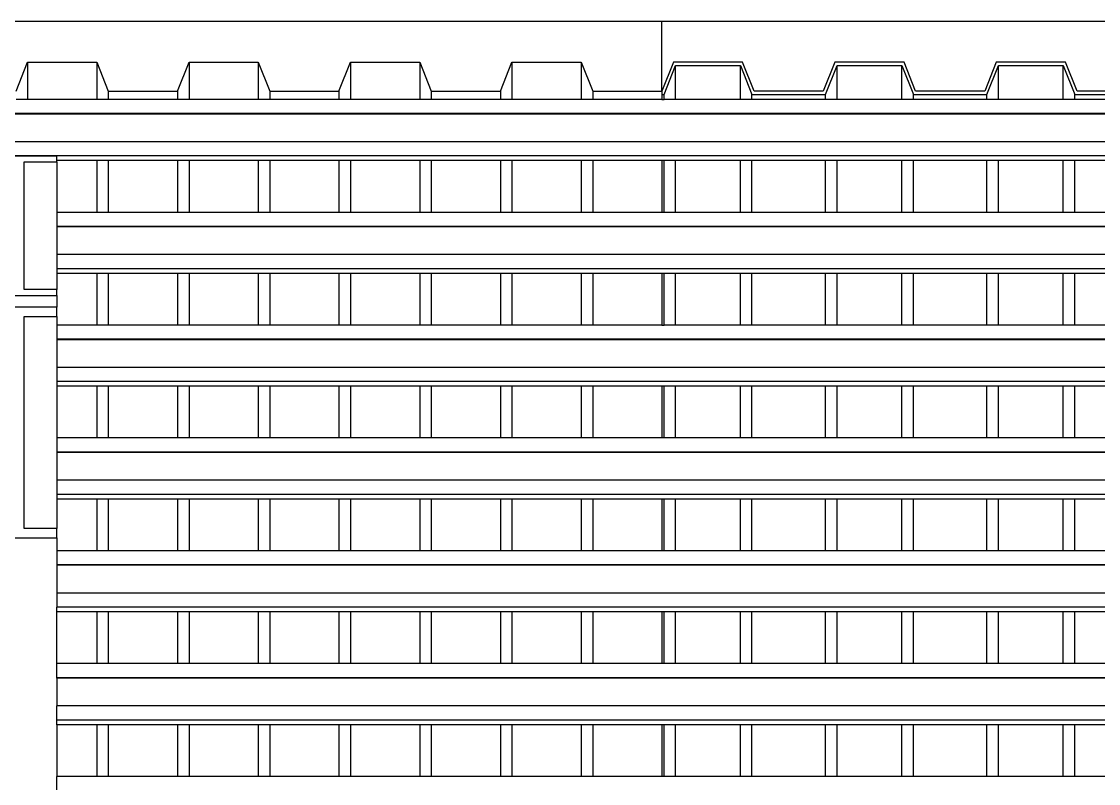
# Model space of a CAD drawing. Extents: x -34 to 34, y -12.8 to 11.9.
# Drawn here: x -0.485 to 1.399, y 10.591 to 11.923 of the extents above; entities that cross this region are included whole.
import ezdxf

# ---------------------------------------------------------------- set-up
doc = ezdxf.new("R2010")
doc.units = 0
doc.layers.get('0').update_dxf_attribs({"linetype": 'CONTINUOUS'})
doc.layers.add('SECTIONCUTEDGES', color=7, linetype='CONTINUOUS')

msp = doc.modelspace()

# ---------------------------------------------------------------- linework, layer by layer
for p, q in [((-0.4742, 11.8521), (-0.4742, 11.7867)), ((-0.3531, 11.8521), (-0.3531, 11.7867)), ((-0.1918, 11.8521), (-0.1918, 11.7867)), ((-0.0707, 11.8521), (-0.0707, 11.7867)), ((0.0907, 11.8521), (0.0907, 11.7867)), ((0.2117, 11.8521), (0.2117, 11.7867)), ((0.3731, 11.8521), (0.3731, 11.7867)), ((0.4941, 11.8521), (0.4941, 11.7867)), ((0.6594, 11.7867), (0.6594, 11.8463)), ((0.7726, 11.7867), (0.7726, 11.8463)), ((0.9418, 11.7867), (0.9418, 11.8463)), ((1.055, 11.7867), (1.055, 11.8463)), ((1.2242, 11.7867), (1.2242, 11.8463)), ((1.3374, 11.7867), (1.3374, 11.8463)), ((-0.333, 11.8014), (-0.333, 11.7867)), ((-0.2119, 11.8014), (-0.2119, 11.7867)), ((-0.0506, 11.8014), (-0.0506, 11.7867)), ((0.0705, 11.8014), (0.0705, 11.7867)), ((0.2319, 11.8014), (0.2319, 11.7867)), ((0.3529, 11.8014), (0.3529, 11.7867)), ((0.5143, 11.8014), (0.5143, 11.7867)), ((0.6353, 11.7956), (0.6353, 11.7867)), ((0.6392, 11.7867), (0.6392, 11.7956)), ((0.7928, 11.7867), (0.7928, 11.7956)), ((0.9216, 11.7867), (0.9216, 11.7956)), ((1.0752, 11.7867), (1.0752, 11.7956)), ((1.204, 11.7867), (1.204, 11.7956)), ((1.3576, 11.7867), (1.3576, 11.7956)), ((-0.4742, 11.7867), (-0.4943, 11.7867)), ((-0.3531, 11.7867), (-0.4742, 11.7867)), ((-0.333, 11.7867), (-0.3531, 11.7867)), ((-0.2119, 11.7867), (-0.333, 11.7867)), ((-0.1918, 11.7867), (-0.2119, 11.7867)), ((-0.0707, 11.7867), (-0.1918, 11.7867)), ((-0.0506, 11.7867), (-0.0707, 11.7867)), ((0.0705, 11.7867), (-0.0506, 11.7867)), ((0.0907, 11.7867), (0.0705, 11.7867)), ((0.2117, 11.7867), (0.0907, 11.7867)), ((0.2319, 11.7867), (0.2117, 11.7867)), ((0.3529, 11.7867), (0.2319, 11.7867)), ((0.3731, 11.7867), (0.3529, 11.7867)), ((0.4941, 11.7867), (0.3731, 11.7867)), ((0.5143, 11.7867), (0.4941, 11.7867)), ((0.6353, 11.7867), (0.5143, 11.7867)), ((0.6353, 11.7867), (0.6392, 11.7867)), ((0.6594, 11.7867), (0.6392, 11.7867)), ((0.7726, 11.7867), (0.6594, 11.7867)), ((0.7928, 11.7867), (0.7726, 11.7867)), ((0.9216, 11.7867), (0.7928, 11.7867)), ((0.9418, 11.7867), (0.9216, 11.7867)), ((1.055, 11.7867), (0.9418, 11.7867)), ((1.0752, 11.7867), (1.055, 11.7867)), ((1.204, 11.7867), (1.0752, 11.7867)), ((1.2242, 11.7867), (1.204, 11.7867)), ((1.3374, 11.7867), (1.2242, 11.7867)), ((1.3576, 11.7867), (1.3374, 11.7867)), ((1.4865, 11.7867), (1.3576, 11.7867)), ((3.2068, 11.762), (-11.6672, 11.762)), ((3.2068, 11.7612), (-11.6672, 11.7612)), ((3.2068, 11.7127), (-11.6672, 11.7127)), ((3.2068, 11.688), (-11.6672, 11.688)), ((-0.3531, 11.6798), (-0.4232, 11.6798)), ((-0.3531, 11.6798), (-0.3531, 11.5894)), ((-0.333, 11.6798), (-0.3531, 11.6798)), ((-0.333, 11.6798), (-0.333, 11.5894)), ((-0.2119, 11.6798), (-0.333, 11.6798)), ((-0.2119, 11.6798), (-0.2119, 11.5894)), ((-0.1918, 11.6798), (-0.2119, 11.6798)), ((-0.1918, 11.6798), (-0.1918, 11.5894)), ((-0.0707, 11.6798), (-0.1918, 11.6798)), ((-0.0707, 11.6798), (-0.0707, 11.5894)), ((-0.0506, 11.6798), (-0.0707, 11.6798)), ((-0.0506, 11.6798), (-0.0506, 11.5894)), ((0.0705, 11.6798), (-0.0506, 11.6798)), ((0.0705, 11.6798), (0.0705, 11.5894)), ((0.0907, 11.6798), (0.0705, 11.6798)), ((0.0907, 11.6798), (0.0907, 11.5894)), ((0.2117, 11.6798), (0.0907, 11.6798)), ((0.2117, 11.6798), (0.2117, 11.5894)), ((0.2319, 11.6798), (0.2117, 11.6798)), ((0.2319, 11.6798), (0.2319, 11.5894)), ((0.3529, 11.6798), (0.2319, 11.6798)), ((0.3529, 11.6798), (0.3529, 11.5894)), ((0.3731, 11.6798), (0.3529, 11.6798)), ((0.3731, 11.6798), (0.3731, 11.5894)), ((0.4941, 11.6798), (0.3731, 11.6798)), ((0.4941, 11.6798), (0.4941, 11.5894)), ((0.5143, 11.6798), (0.4941, 11.6798)), ((0.5143, 11.6798), (0.5143, 11.5894)), ((0.6353, 11.6798), (0.5143, 11.6798)), ((0.6353, 11.6798), (0.6353, 11.5894)), ((0.6392, 11.6798), (0.6353, 11.6798)), ((0.6392, 11.5894), (0.6392, 11.6798)), ((0.6594, 11.6798), (0.6392, 11.6798)), ((0.6594, 11.5894), (0.6594, 11.6798)), ((0.7726, 11.6798), (0.6594, 11.6798)), ((0.7726, 11.5894), (0.7726, 11.6798)), ((0.7928, 11.6798), (0.7726, 11.6798)), ((0.7928, 11.5894), (0.7928, 11.6798)), ((0.9216, 11.6798), (0.7928, 11.6798)), ((0.9216, 11.5894), (0.9216, 11.6798)), ((0.9418, 11.6798), (0.9216, 11.6798)), ((0.9418, 11.5894), (0.9418, 11.6798)), ((1.055, 11.6798), (0.9418, 11.6798)), ((1.055, 11.5894), (1.055, 11.6798)), ((1.0752, 11.6798), (1.055, 11.6798)), ((1.0752, 11.5894), (1.0752, 11.6798)), ((1.204, 11.6798), (1.0752, 11.6798)), ((1.204, 11.5894), (1.204, 11.6798)), ((1.2242, 11.6798), (1.204, 11.6798)), ((1.2242, 11.5894), (1.2242, 11.6798)), ((1.3374, 11.6798), (1.2242, 11.6798)), ((1.3374, 11.5894), (1.3374, 11.6798)), ((1.3576, 11.6798), (1.3374, 11.6798)), ((1.3576, 11.5894), (1.3576, 11.6798)), ((1.4865, 11.6798), (1.3576, 11.6798)), ((-0.4232, 11.6776), (-0.4232, 11.5894)), ((-0.4232, 11.5894), (-0.4232, 11.5647)), ((-0.3531, 11.5894), (-0.4232, 11.5894)), ((-0.333, 11.5894), (-0.3531, 11.5894)), ((-0.2119, 11.5894), (-0.333, 11.5894)), ((-0.1918, 11.5894), (-0.2119, 11.5894)), ((-0.0707, 11.5894), (-0.1918, 11.5894)), ((-0.0506, 11.5894), (-0.0707, 11.5894)), ((0.0705, 11.5894), (-0.0506, 11.5894)), ((0.0907, 11.5894), (0.0705, 11.5894)), ((0.2117, 11.5894), (0.0907, 11.5894)), ((0.2319, 11.5894), (0.2117, 11.5894)), ((0.3529, 11.5894), (0.2319, 11.5894)), ((0.3731, 11.5894), (0.3529, 11.5894)), ((0.4941, 11.5894), (0.3731, 11.5894)), ((0.5143, 11.5894), (0.4941, 11.5894)), ((0.6353, 11.5894), (0.5143, 11.5894)), ((0.6392, 11.5894), (0.6353, 11.5894)), ((0.6594, 11.5894), (0.6392, 11.5894)), ((0.7726, 11.5894), (0.6594, 11.5894)), ((0.7928, 11.5894), (0.7726, 11.5894)), ((0.9216, 11.5894), (0.7928, 11.5894)), ((0.9418, 11.5894), (0.9216, 11.5894)), ((1.055, 11.5894), (0.9418, 11.5894)), ((1.0752, 11.5894), (1.055, 11.5894)), ((1.204, 11.5894), (1.0752, 11.5894)), ((1.2242, 11.5894), (1.204, 11.5894)), ((1.3374, 11.5894), (1.2242, 11.5894)), ((1.3576, 11.5894), (1.3374, 11.5894)), ((1.4865, 11.5894), (1.3576, 11.5894)), ((3.2068, 11.5647), (-0.4232, 11.5647)), ((-0.4232, 11.5647), (-0.4232, 11.5639)), ((3.2068, 11.5639), (-0.4232, 11.5639)), ((-0.4232, 11.5639), (-0.4232, 11.5154)), ((3.2068, 11.5154), (-0.4232, 11.5154)), ((-0.4232, 11.5154), (-0.4232, 11.4907)), ((3.2068, 11.4907), (-0.4232, 11.4907)), ((-0.4232, 11.4907), (-0.4232, 11.4825)), ((-0.4232, 11.4825), (-0.4232, 11.4542)), ((-0.3531, 11.4825), (-0.4232, 11.4825)), ((-0.3531, 11.4825), (-0.3531, 11.3921)), ((-0.333, 11.4825), (-0.3531, 11.4825)), ((-0.333, 11.4825), (-0.333, 11.3921)), ((-0.2119, 11.4825), (-0.333, 11.4825)), ((-0.2119, 11.4825), (-0.2119, 11.3921)), ((-0.1918, 11.4825), (-0.2119, 11.4825)), ((-0.1918, 11.4825), (-0.1918, 11.3921)), ((-0.0707, 11.4825), (-0.1918, 11.4825)), ((-0.0707, 11.4825), (-0.0707, 11.3921)), ((-0.0506, 11.4825), (-0.0707, 11.4825)), ((-0.0506, 11.4825), (-0.0506, 11.3921)), ((0.0705, 11.4825), (-0.0506, 11.4825)), ((0.0705, 11.4825), (0.0705, 11.3921)), ((0.0907, 11.4825), (0.0705, 11.4825)), ((0.0907, 11.4825), (0.0907, 11.3921)), ((0.2117, 11.4825), (0.0907, 11.4825)), ((0.2117, 11.4825), (0.2117, 11.3921)), ((0.2319, 11.4825), (0.2117, 11.4825)), ((0.2319, 11.4825), (0.2319, 11.3921)), ((0.3529, 11.4825), (0.2319, 11.4825)), ((0.3529, 11.4825), (0.3529, 11.3921)), ((0.3731, 11.4825), (0.3529, 11.4825)), ((0.3731, 11.4825), (0.3731, 11.3921)), ((0.4941, 11.4825), (0.3731, 11.4825)), ((0.4941, 11.4825), (0.4941, 11.3921)), ((0.5143, 11.4825), (0.4941, 11.4825)), ((0.5143, 11.4825), (0.5143, 11.3921)), ((0.6353, 11.4825), (0.5143, 11.4825)), ((0.6353, 11.4825), (0.6353, 11.3921)), ((0.6392, 11.4825), (0.6353, 11.4825)), ((0.6392, 11.3921), (0.6392, 11.4825)), ((0.6594, 11.4825), (0.6392, 11.4825)), ((0.6594, 11.3921), (0.6594, 11.4825)), ((0.7726, 11.4825), (0.6594, 11.4825)), ((0.7726, 11.3921), (0.7726, 11.4825)), ((0.7928, 11.4825), (0.7726, 11.4825)), ((0.7928, 11.3921), (0.7928, 11.4825)), ((0.9216, 11.4825), (0.7928, 11.4825)), ((0.9216, 11.3921), (0.9216, 11.4825)), ((0.9418, 11.4825), (0.9216, 11.4825)), ((0.9418, 11.3921), (0.9418, 11.4825)), ((1.055, 11.4825), (0.9418, 11.4825)), ((1.055, 11.3921), (1.055, 11.4825)), ((1.0752, 11.4825), (1.055, 11.4825)), ((1.0752, 11.3921), (1.0752, 11.4825)), ((1.204, 11.4825), (1.0752, 11.4825)), ((1.204, 11.3921), (1.204, 11.4825)), ((1.2242, 11.4825), (1.204, 11.4825)), ((1.2242, 11.3921), (1.2242, 11.4825)), ((1.3374, 11.4825), (1.2242, 11.4825)), ((1.3374, 11.3921), (1.3374, 11.4825)), ((1.3576, 11.4825), (1.3374, 11.4825)), ((1.3576, 11.3921), (1.3576, 11.4825)), ((1.4865, 11.4825), (1.3576, 11.4825)), ((-0.4232, 11.4442), (-0.4232, 11.4238)), ((-0.4232, 11.4073), (-0.4232, 11.3921)), ((-0.4232, 11.3921), (-0.4232, 11.3674)), ((-0.3531, 11.3921), (-0.4232, 11.3921)), ((-0.333, 11.3921), (-0.3531, 11.3921)), ((-0.2119, 11.3921), (-0.333, 11.3921)), ((-0.1918, 11.3921), (-0.2119, 11.3921)), ((-0.0707, 11.3921), (-0.1918, 11.3921)), ((-0.0506, 11.3921), (-0.0707, 11.3921)), ((0.0705, 11.3921), (-0.0506, 11.3921)), ((0.0907, 11.3921), (0.0705, 11.3921)), ((0.2117, 11.3921), (0.0907, 11.3921)), ((0.2319, 11.3921), (0.2117, 11.3921)), ((0.3529, 11.3921), (0.2319, 11.3921)), ((0.3731, 11.3921), (0.3529, 11.3921)), ((0.4941, 11.3921), (0.3731, 11.3921)), ((0.5143, 11.3921), (0.4941, 11.3921)), ((0.6353, 11.3921), (0.5143, 11.3921)), ((0.6353, 11.3921), (0.6392, 11.3921)), ((0.6594, 11.3921), (0.6392, 11.3921)), ((0.7726, 11.3921), (0.6594, 11.3921)), ((0.7928, 11.3921), (0.7726, 11.3921)), ((0.9216, 11.3921), (0.7928, 11.3921)), ((0.9418, 11.3921), (0.9216, 11.3921)), ((1.055, 11.3921), (0.9418, 11.3921)), ((1.0752, 11.3921), (1.055, 11.3921)), ((1.204, 11.3921), (1.0752, 11.3921)), ((1.2242, 11.3921), (1.204, 11.3921)), ((1.3374, 11.3921), (1.2242, 11.3921)), ((1.3576, 11.3921), (1.3374, 11.3921)), ((1.4865, 11.3921), (1.3576, 11.3921)), ((3.2068, 11.3674), (-0.4232, 11.3674)), ((-0.4232, 11.3674), (-0.4232, 11.3666)), ((3.2068, 11.3666), (-0.4232, 11.3666)), ((-0.4232, 11.3666), (-0.4232, 11.3181)), ((3.2068, 11.3181), (-0.4232, 11.3181)), ((-0.4232, 11.3181), (-0.4232, 11.2935)), ((3.2068, 11.2935), (-0.4232, 11.2935)), ((-0.4232, 11.2935), (-0.4232, 11.2852)), ((-0.3531, 11.2852), (-0.4232, 11.2852)), ((-0.4232, 11.2852), (-0.4232, 11.1948)), ((-0.3531, 11.2852), (-0.3531, 11.1948)), ((-0.333, 11.2852), (-0.3531, 11.2852)), ((-0.333, 11.2852), (-0.333, 11.1948)), ((-0.2119, 11.2852), (-0.333, 11.2852)), ((-0.2119, 11.2852), (-0.2119, 11.1948)), ((-0.1918, 11.2852), (-0.2119, 11.2852)), ((-0.1918, 11.2852), (-0.1918, 11.1948)), ((-0.0707, 11.2852), (-0.1918, 11.2852)), ((-0.0707, 11.2852), (-0.0707, 11.1948)), ((-0.0506, 11.2852), (-0.0707, 11.2852)), ((-0.0506, 11.2852), (-0.0506, 11.1948)), ((0.0705, 11.2852), (-0.0506, 11.2852)), ((0.0705, 11.2852), (0.0705, 11.1948)), ((0.0907, 11.2852), (0.0705, 11.2852)), ((0.0907, 11.2852), (0.0907, 11.1948)), ((0.2117, 11.2852), (0.0907, 11.2852)), ((0.2117, 11.2852), (0.2117, 11.1948)), ((0.2319, 11.2852), (0.2117, 11.2852)), ((0.2319, 11.2852), (0.2319, 11.1948)), ((0.3529, 11.2852), (0.2319, 11.2852)), ((0.3529, 11.2852), (0.3529, 11.1948)), ((0.3731, 11.2852), (0.3529, 11.2852)), ((0.3731, 11.2852), (0.3731, 11.1948)), ((0.4941, 11.2852), (0.3731, 11.2852)), ((0.4941, 11.2852), (0.4941, 11.1948)), ((0.5143, 11.2852), (0.4941, 11.2852)), ((0.5143, 11.2852), (0.5143, 11.1948)), ((0.6353, 11.2852), (0.5143, 11.2852)), ((0.6353, 11.2852), (0.6353, 11.1948)), ((0.6392, 11.2852), (0.6353, 11.2852)), ((0.6392, 11.1948), (0.6392, 11.2852)), ((0.6594, 11.2852), (0.6392, 11.2852)), ((0.6594, 11.1948), (0.6594, 11.2852)), ((0.7726, 11.2852), (0.6594, 11.2852)), ((0.7726, 11.1948), (0.7726, 11.2852)), ((0.7928, 11.2852), (0.7726, 11.2852)), ((0.7928, 11.1948), (0.7928, 11.2852)), ((0.9216, 11.2852), (0.7928, 11.2852)), ((0.9216, 11.1948), (0.9216, 11.2852)), ((0.9418, 11.2852), (0.9216, 11.2852)), ((0.9418, 11.1948), (0.9418, 11.2852)), ((1.055, 11.2852), (0.9418, 11.2852)), ((1.055, 11.1948), (1.055, 11.2852)), ((1.0752, 11.2852), (1.055, 11.2852)), ((1.0752, 11.1948), (1.0752, 11.2852)), ((1.204, 11.2852), (1.0752, 11.2852)), ((1.204, 11.1948), (1.204, 11.2852)), ((1.2242, 11.2852), (1.204, 11.2852)), ((1.2242, 11.1948), (1.2242, 11.2852)), ((1.3374, 11.2852), (1.2242, 11.2852)), ((1.3374, 11.1948), (1.3374, 11.2852)), ((1.3576, 11.2852), (1.3374, 11.2852)), ((1.3576, 11.1948), (1.3576, 11.2852)), ((1.4865, 11.2852), (1.3576, 11.2852)), ((-0.3531, 11.1948), (-0.4232, 11.1948)), ((-0.4232, 11.1948), (-0.4232, 11.1702)), ((-0.333, 11.1948), (-0.3531, 11.1948)), ((-0.2119, 11.1948), (-0.333, 11.1948)), ((-0.1918, 11.1948), (-0.2119, 11.1948)), ((-0.0707, 11.1948), (-0.1918, 11.1948)), ((-0.0506, 11.1948), (-0.0707, 11.1948)), ((0.0705, 11.1948), (-0.0506, 11.1948)), ((0.0907, 11.1948), (0.0705, 11.1948)), ((0.2117, 11.1948), (0.0907, 11.1948)), ((0.2319, 11.1948), (0.2117, 11.1948)), ((0.3529, 11.1948), (0.2319, 11.1948)), ((0.3731, 11.1948), (0.3529, 11.1948)), ((0.4941, 11.1948), (0.3731, 11.1948)), ((0.5143, 11.1948), (0.4941, 11.1948)), ((0.6353, 11.1948), (0.5143, 11.1948)), ((0.6392, 11.1948), (0.6353, 11.1948)), ((0.6594, 11.1948), (0.6392, 11.1948)), ((0.7726, 11.1948), (0.6594, 11.1948)), ((0.7928, 11.1948), (0.7726, 11.1948)), ((0.9216, 11.1948), (0.7928, 11.1948)), ((0.9418, 11.1948), (0.9216, 11.1948)), ((1.055, 11.1948), (0.9418, 11.1948)), ((1.0752, 11.1948), (1.055, 11.1948)), ((1.204, 11.1948), (1.0752, 11.1948)), ((1.2242, 11.1948), (1.204, 11.1948)), ((1.3374, 11.1948), (1.2242, 11.1948)), ((1.3576, 11.1948), (1.3374, 11.1948)), ((1.4865, 11.1948), (1.3576, 11.1948)), ((3.2068, 11.1702), (-0.4232, 11.1702)), ((-0.4232, 11.1702), (-0.4232, 11.1693)), ((3.2068, 11.1693), (-0.4232, 11.1693)), ((-0.4232, 11.1693), (-0.4232, 11.1208)), ((3.2068, 11.1208), (-0.4232, 11.1208)), ((-0.4232, 11.1208), (-0.4232, 11.0962)), ((3.2068, 11.0962), (-0.4232, 11.0962)), ((-0.4232, 11.0962), (-0.4232, 11.088)), ((-0.4232, 11.088), (-0.4232, 11.0365)), ((-0.3531, 11.088), (-0.4232, 11.088)), ((-0.3531, 11.088), (-0.3531, 10.9975)), ((-0.333, 11.088), (-0.3531, 11.088)), ((-0.333, 11.088), (-0.333, 10.9975)), ((-0.2119, 11.088), (-0.333, 11.088)), ((-0.2119, 11.088), (-0.2119, 10.9975)), ((-0.1918, 11.088), (-0.2119, 11.088)), ((-0.1918, 11.088), (-0.1918, 10.9975)), ((-0.0707, 11.088), (-0.1918, 11.088)), ((-0.0707, 11.088), (-0.0707, 10.9975)), ((-0.0506, 11.088), (-0.0707, 11.088)), ((-0.0506, 11.088), (-0.0506, 10.9975)), ((0.0705, 11.088), (-0.0506, 11.088)), ((0.0705, 11.088), (0.0705, 10.9975)), ((0.0907, 11.088), (0.0705, 11.088)), ((0.0907, 11.088), (0.0907, 10.9975)), ((0.2117, 11.088), (0.0907, 11.088)), ((0.2117, 11.088), (0.2117, 10.9975)), ((0.2319, 11.088), (0.2117, 11.088)), ((0.2319, 11.088), (0.2319, 10.9975)), ((0.3529, 11.088), (0.2319, 11.088)), ((0.3529, 11.088), (0.3529, 10.9975)), ((0.3731, 11.088), (0.3529, 11.088)), ((0.3731, 11.088), (0.3731, 10.9975)), ((0.4941, 11.088), (0.3731, 11.088)), ((0.4941, 11.088), (0.4941, 10.9975)), ((0.5143, 11.088), (0.4941, 11.088)), ((0.5143, 11.088), (0.5143, 10.9975)), ((0.6353, 11.088), (0.5143, 11.088)), ((0.6353, 11.088), (0.6353, 10.9975)), ((0.6392, 11.088), (0.6353, 11.088)), ((0.6392, 10.9975), (0.6392, 11.088)), ((0.6594, 11.088), (0.6392, 11.088)), ((0.6594, 10.9975), (0.6594, 11.088)), ((0.7726, 11.088), (0.6594, 11.088)), ((0.7726, 10.9975), (0.7726, 11.088)), ((0.7928, 11.088), (0.7726, 11.088)), ((0.7928, 10.9975), (0.7928, 11.088)), ((0.9216, 11.088), (0.7928, 11.088)), ((0.9216, 10.9975), (0.9216, 11.088)), ((0.9418, 11.088), (0.9216, 11.088)), ((0.9418, 10.9975), (0.9418, 11.088)), ((1.055, 11.088), (0.9418, 11.088)), ((1.055, 10.9975), (1.055, 11.088)), ((1.0752, 11.088), (1.055, 11.088)), ((1.0752, 10.9975), (1.0752, 11.088)), ((1.204, 11.088), (1.0752, 11.088)), ((1.204, 10.9975), (1.204, 11.088)), ((1.2242, 11.088), (1.204, 11.088)), ((1.2242, 10.9975), (1.2242, 11.088)), ((1.3374, 11.088), (1.2242, 11.088)), ((1.3374, 10.9975), (1.3374, 11.088)), ((1.3576, 11.088), (1.3374, 11.088)), ((1.3576, 10.9975), (1.3576, 11.088)), ((1.4865, 11.088), (1.3576, 11.088)), ((-0.4232, 11.02), (-0.4232, 10.9975)), ((-0.3531, 10.9975), (-0.4232, 10.9975)), ((-0.4232, 10.9975), (-0.4232, 10.9729)), ((-0.333, 10.9975), (-0.3531, 10.9975)), ((-0.2119, 10.9975), (-0.333, 10.9975)), ((-0.1918, 10.9975), (-0.2119, 10.9975)), ((-0.0707, 10.9975), (-0.1918, 10.9975)), ((-0.0506, 10.9975), (-0.0707, 10.9975)), ((0.0705, 10.9975), (-0.0506, 10.9975)), ((0.0907, 10.9975), (0.0705, 10.9975)), ((0.2117, 10.9975), (0.0907, 10.9975)), ((0.2319, 10.9975), (0.2117, 10.9975)), ((0.3529, 10.9975), (0.2319, 10.9975)), ((0.3731, 10.9975), (0.3529, 10.9975)), ((0.4941, 10.9975), (0.3731, 10.9975)), ((0.5143, 10.9975), (0.4941, 10.9975)), ((0.6353, 10.9975), (0.5143, 10.9975)), ((0.6392, 10.9975), (0.6353, 10.9975)), ((0.6594, 10.9975), (0.6392, 10.9975)), ((0.7726, 10.9975), (0.6594, 10.9975)), ((0.7928, 10.9975), (0.7726, 10.9975)), ((0.9216, 10.9975), (0.7928, 10.9975)), ((0.9418, 10.9975), (0.9216, 10.9975)), ((1.055, 10.9975), (0.9418, 10.9975)), ((1.0752, 10.9975), (1.055, 10.9975)), ((1.204, 10.9975), (1.0752, 10.9975)), ((1.2242, 10.9975), (1.204, 10.9975)), ((1.3374, 10.9975), (1.2242, 10.9975)), ((1.3576, 10.9975), (1.3374, 10.9975)), ((1.4865, 10.9975), (1.3576, 10.9975)), ((3.2068, 10.9729), (-0.4232, 10.9729)), ((-0.4232, 10.9729), (-0.4232, 10.9721)), ((3.2068, 10.9721), (-0.4232, 10.9721)), ((-0.4232, 10.9721), (-0.4232, 10.9236)), ((3.2068, 10.9236), (-0.4232, 10.9236)), ((-0.4232, 10.9236), (-0.4232, 10.8989)), ((3.2068, 10.8989), (-0.4232, 10.8989)), ((-0.4232, 10.8907), (-0.4232, 10.8989)), ((-0.3531, 10.8907), (-0.4232, 10.8907)), ((-0.4232, 10.8003), (-0.4232, 10.8907)), ((-0.3531, 10.8907), (-0.3531, 10.8003)), ((-0.333, 10.8907), (-0.3531, 10.8907)), ((-0.333, 10.8907), (-0.333, 10.8003)), ((-0.2119, 10.8907), (-0.333, 10.8907)), ((-0.2119, 10.8907), (-0.2119, 10.8003)), ((-0.1918, 10.8907), (-0.2119, 10.8907)), ((-0.1918, 10.8907), (-0.1918, 10.8003)), ((-0.0707, 10.8907), (-0.1918, 10.8907)), ((-0.0707, 10.8907), (-0.0707, 10.8003)), ((-0.0506, 10.8907), (-0.0707, 10.8907)), ((-0.0506, 10.8907), (-0.0506, 10.8003)), ((0.0705, 10.8907), (-0.0506, 10.8907)), ((0.0705, 10.8907), (0.0705, 10.8003)), ((0.0907, 10.8907), (0.0705, 10.8907)), ((0.0907, 10.8907), (0.0907, 10.8003)), ((0.2117, 10.8907), (0.0907, 10.8907)), ((0.2117, 10.8907), (0.2117, 10.8003)), ((0.2319, 10.8907), (0.2117, 10.8907)), ((0.2319, 10.8907), (0.2319, 10.8003)), ((0.3529, 10.8907), (0.2319, 10.8907)), ((0.3529, 10.8907), (0.3529, 10.8003)), ((0.3731, 10.8907), (0.3529, 10.8907)), ((0.3731, 10.8907), (0.3731, 10.8003)), ((0.4941, 10.8907), (0.3731, 10.8907)), ((0.4941, 10.8907), (0.4941, 10.8003)), ((0.5143, 10.8907), (0.4941, 10.8907)), ((0.5143, 10.8907), (0.5143, 10.8003)), ((0.6353, 10.8907), (0.5143, 10.8907)), ((0.6353, 10.8907), (0.6353, 10.8003)), ((0.6392, 10.8907), (0.6353, 10.8907)), ((0.6392, 10.8003), (0.6392, 10.8907)), ((0.6594, 10.8907), (0.6392, 10.8907)), ((0.6594, 10.8003), (0.6594, 10.8907)), ((0.7726, 10.8907), (0.6594, 10.8907)), ((0.7726, 10.8003), (0.7726, 10.8907)), ((0.7928, 10.8907), (0.7726, 10.8907)), ((0.7928, 10.8003), (0.7928, 10.8907)), ((0.9216, 10.8907), (0.7928, 10.8907)), ((0.9216, 10.8003), (0.9216, 10.8907)), ((0.9418, 10.8907), (0.9216, 10.8907)), ((0.9418, 10.8003), (0.9418, 10.8907)), ((1.055, 10.8907), (0.9418, 10.8907)), ((1.055, 10.8003), (1.055, 10.8907)), ((1.0752, 10.8907), (1.055, 10.8907)), ((1.0752, 10.8003), (1.0752, 10.8907)), ((1.204, 10.8907), (1.0752, 10.8907)), ((1.204, 10.8003), (1.204, 10.8907)), ((1.2242, 10.8907), (1.204, 10.8907)), ((1.2242, 10.8003), (1.2242, 10.8907)), ((1.3374, 10.8907), (1.2242, 10.8907)), ((1.3374, 10.8003), (1.3374, 10.8907)), ((1.3576, 10.8907), (1.3374, 10.8907)), ((1.3576, 10.8003), (1.3576, 10.8907)), ((1.4865, 10.8907), (1.3576, 10.8907)), ((-0.3531, 10.8003), (-0.4232, 10.8003)), ((-0.4232, 10.7756), (-0.4232, 10.8003)), ((-0.333, 10.8003), (-0.3531, 10.8003)), ((-0.2119, 10.8003), (-0.333, 10.8003)), ((-0.1918, 10.8003), (-0.2119, 10.8003)), ((-0.0707, 10.8003), (-0.1918, 10.8003)), ((-0.0506, 10.8003), (-0.0707, 10.8003)), ((0.0705, 10.8003), (-0.0506, 10.8003)), ((0.0907, 10.8003), (0.0705, 10.8003)), ((0.2117, 10.8003), (0.0907, 10.8003)), ((0.2319, 10.8003), (0.2117, 10.8003)), ((0.3529, 10.8003), (0.2319, 10.8003)), ((0.3731, 10.8003), (0.3529, 10.8003)), ((0.4941, 10.8003), (0.3731, 10.8003)), ((0.5143, 10.8003), (0.4941, 10.8003)), ((0.6353, 10.8003), (0.5143, 10.8003)), ((0.6392, 10.8003), (0.6353, 10.8003)), ((0.6594, 10.8003), (0.6392, 10.8003)), ((0.7726, 10.8003), (0.6594, 10.8003)), ((0.7928, 10.8003), (0.7726, 10.8003)), ((0.9216, 10.8003), (0.7928, 10.8003)), ((0.9418, 10.8003), (0.9216, 10.8003)), ((1.055, 10.8003), (0.9418, 10.8003)), ((1.0752, 10.8003), (1.055, 10.8003)), ((1.204, 10.8003), (1.0752, 10.8003)), ((1.2242, 10.8003), (1.204, 10.8003)), ((1.3374, 10.8003), (1.2242, 10.8003)), ((1.3576, 10.8003), (1.3374, 10.8003)), ((1.4865, 10.8003), (1.3576, 10.8003)), ((3.2068, 10.7756), (-0.4232, 10.7756)), ((-0.4232, 10.7748), (-0.4232, 10.7756)), ((3.2068, 10.7748), (-0.4232, 10.7748)), ((-0.4232, 10.7748), (-0.4232, 10.7263)), ((3.2068, 10.7263), (-0.4232, 10.7263)), ((-0.4232, 10.7016), (-0.4232, 10.7263)), ((3.2068, 10.7016), (-0.4232, 10.7016)), ((-0.4232, 10.6934), (-0.4232, 10.7016)), ((-0.3531, 10.6934), (-0.4232, 10.6934)), ((-0.4232, 10.6934), (-0.4232, 10.603)), ((-0.3531, 10.6934), (-0.3531, 10.603)), ((-0.333, 10.6934), (-0.3531, 10.6934)), ((-0.333, 10.6934), (-0.333, 10.603)), ((-0.2119, 10.6934), (-0.333, 10.6934)), ((-0.2119, 10.6934), (-0.2119, 10.603)), ((-0.1918, 10.6934), (-0.2119, 10.6934)), ((-0.1918, 10.6934), (-0.1918, 10.603)), ((-0.0707, 10.6934), (-0.1918, 10.6934)), ((-0.0707, 10.6934), (-0.0707, 10.603)), ((-0.0506, 10.6934), (-0.0707, 10.6934)), ((-0.0506, 10.6934), (-0.0506, 10.603)), ((0.0705, 10.6934), (-0.0506, 10.6934)), ((0.0705, 10.6934), (0.0705, 10.603)), ((0.0907, 10.6934), (0.0705, 10.6934)), ((0.0907, 10.6934), (0.0907, 10.603)), ((0.2117, 10.6934), (0.0907, 10.6934)), ((0.2117, 10.6934), (0.2117, 10.603)), ((0.2319, 10.6934), (0.2117, 10.6934)), ((0.2319, 10.6934), (0.2319, 10.603)), ((0.3529, 10.6934), (0.2319, 10.6934)), ((0.3529, 10.6934), (0.3529, 10.603)), ((0.3731, 10.6934), (0.3529, 10.6934)), ((0.3731, 10.6934), (0.3731, 10.603)), ((0.4941, 10.6934), (0.3731, 10.6934)), ((0.4941, 10.6934), (0.4941, 10.603)), ((0.5143, 10.6934), (0.4941, 10.6934)), ((0.5143, 10.6934), (0.5143, 10.603)), ((0.6353, 10.6934), (0.5143, 10.6934)), ((0.6353, 10.6934), (0.6353, 10.603)), ((0.6392, 10.6934), (0.6353, 10.6934)), ((0.6392, 10.603), (0.6392, 10.6934)), ((0.6594, 10.6934), (0.6392, 10.6934)), ((0.6594, 10.603), (0.6594, 10.6934)), ((0.7726, 10.6934), (0.6594, 10.6934)), ((0.7726, 10.603), (0.7726, 10.6934)), ((0.7928, 10.6934), (0.7726, 10.6934)), ((0.7928, 10.603), (0.7928, 10.6934)), ((0.9216, 10.6934), (0.7928, 10.6934)), ((0.9216, 10.603), (0.9216, 10.6934)), ((0.9418, 10.6934), (0.9216, 10.6934)), ((0.9418, 10.603), (0.9418, 10.6934)), ((1.055, 10.6934), (0.9418, 10.6934)), ((1.055, 10.603), (1.055, 10.6934)), ((1.0752, 10.6934), (1.055, 10.6934)), ((1.0752, 10.603), (1.0752, 10.6934)), ((1.204, 10.6934), (1.0752, 10.6934)), ((1.204, 10.603), (1.204, 10.6934)), ((1.2242, 10.6934), (1.204, 10.6934)), ((1.2242, 10.603), (1.2242, 10.6934)), ((1.3374, 10.6934), (1.2242, 10.6934)), ((1.3374, 10.603), (1.3374, 10.6934)), ((1.3576, 10.6934), (1.3374, 10.6934)), ((1.3576, 10.603), (1.3576, 10.6934)), ((1.4865, 10.6934), (1.3576, 10.6934)), ((-0.3531, 10.603), (-0.4232, 10.603)), ((-0.4232, 10.5783), (-0.4232, 10.603)), ((-0.333, 10.603), (-0.3531, 10.603)), ((-0.2119, 10.603), (-0.333, 10.603)), ((-0.1918, 10.603), (-0.2119, 10.603)), ((-0.0707, 10.603), (-0.1918, 10.603)), ((-0.0506, 10.603), (-0.0707, 10.603)), ((0.0705, 10.603), (-0.0506, 10.603)), ((0.0907, 10.603), (0.0705, 10.603)), ((0.2117, 10.603), (0.0907, 10.603)), ((0.2319, 10.603), (0.2117, 10.603)), ((0.3529, 10.603), (0.2319, 10.603)), ((0.3731, 10.603), (0.3529, 10.603)), ((0.4941, 10.603), (0.3731, 10.603)), ((0.5143, 10.603), (0.4941, 10.603)), ((0.6353, 10.603), (0.5143, 10.603)), ((0.6392, 10.603), (0.6353, 10.603)), ((0.6594, 10.603), (0.6392, 10.603)), ((0.7726, 10.603), (0.6594, 10.603)), ((0.7928, 10.603), (0.7726, 10.603)), ((0.9216, 10.603), (0.7928, 10.603)), ((0.9418, 10.603), (0.9216, 10.603)), ((1.055, 10.603), (0.9418, 10.603)), ((1.0752, 10.603), (1.055, 10.603)), ((1.204, 10.603), (1.0752, 10.603)), ((1.2242, 10.603), (1.204, 10.603)), ((1.3374, 10.603), (1.2242, 10.603)), ((1.3576, 10.603), (1.3374, 10.603)), ((1.4865, 10.603), (1.3576, 10.603))]:
    msp.add_line(p, q)
at = {"layer": 'SECTIONCUTEDGES'}
for p, q in [((0.6353, 11.923), (-2.4712, 11.923)), ((0.6353, 11.8014), (0.6353, 11.923)), ((3.2091, 11.923), (0.6353, 11.923)), ((-0.4943, 11.8014), (-0.4742, 11.8521)), ((-0.4742, 11.8521), (-0.3531, 11.8521)), ((-0.3531, 11.8521), (-0.333, 11.8014)), ((-0.2119, 11.8014), (-0.1918, 11.8521)), ((-0.1918, 11.8521), (-0.0707, 11.8521)), ((-0.0707, 11.8521), (-0.0506, 11.8014)), ((0.0705, 11.8014), (0.0907, 11.8521)), ((0.0907, 11.8521), (0.2117, 11.8521)), ((0.2117, 11.8521), (0.2319, 11.8014)), ((0.3529, 11.8014), (0.3731, 11.8521)), ((0.3731, 11.8521), (0.4941, 11.8521)), ((0.4941, 11.8521), (0.5143, 11.8014)), ((0.6555, 11.8521), (0.6353, 11.8014)), ((0.7765, 11.8521), (0.6555, 11.8521)), ((0.7967, 11.8014), (0.7765, 11.8521)), ((0.9379, 11.8521), (0.9177, 11.8014)), ((1.0589, 11.8521), (0.9379, 11.8521)), ((1.0791, 11.8014), (1.0589, 11.8521)), ((1.2203, 11.8521), (1.2001, 11.8014)), ((1.3413, 11.8521), (1.2203, 11.8521)), ((1.3615, 11.8014), (1.3413, 11.8521)), ((0.6392, 11.7956), (0.6594, 11.8463)), ((0.6594, 11.8463), (0.7726, 11.8463)), ((0.7726, 11.8463), (0.7928, 11.7956)), ((0.9216, 11.7956), (0.9418, 11.8463)), ((0.9418, 11.8463), (1.055, 11.8463)), ((1.055, 11.8463), (1.0752, 11.7956)), ((1.204, 11.7956), (1.2242, 11.8463)), ((1.2242, 11.8463), (1.3374, 11.8463)), ((1.3374, 11.8463), (1.3576, 11.7956)), ((-0.333, 11.8014), (-0.2119, 11.8014)), ((-0.0506, 11.8014), (0.0705, 11.8014)), ((0.2319, 11.8014), (0.3529, 11.8014)), ((0.5143, 11.8014), (0.6353, 11.8014)), ((0.6353, 11.8014), (0.6353, 11.7956)), ((0.6353, 11.7956), (0.6391, 11.7956)), ((0.6391, 11.7956), (0.6392, 11.7956)), ((0.7928, 11.7956), (0.9216, 11.7956)), ((0.9177, 11.8014), (0.7967, 11.8014)), ((1.0752, 11.7956), (1.204, 11.7956)), ((1.2001, 11.8014), (1.0791, 11.8014)), ((1.3576, 11.7956), (1.4865, 11.7956)), ((1.4826, 11.8014), (1.3615, 11.8014)), ((-0.4232, 11.6875), (-0.5432, 11.6875)), ((-0.4232, 11.6798), (-0.4232, 11.6875)), ((-0.4232, 11.6776), (-0.4232, 11.6798)), ((-0.4801, 11.4542), (-0.4801, 11.6776)), ((-0.4801, 11.6776), (-0.4232, 11.6776)), ((-0.4232, 11.4542), (-0.4801, 11.4542)), ((-0.4232, 11.4442), (-0.4232, 11.4542)), ((-0.5432, 11.4442), (-0.4232, 11.4442)), ((-0.4232, 11.4238), (-0.5432, 11.4238)), ((-0.4232, 11.4073), (-0.4232, 11.4238)), ((-0.4801, 11.4073), (-0.4232, 11.4073)), ((-0.4801, 11.0365), (-0.4801, 11.4073)), ((-0.4232, 11.0365), (-0.4801, 11.0365)), ((-0.4232, 11.02), (-0.4232, 11.0365)), ((-0.5432, 11.02), (-0.4232, 11.02))]:
    msp.add_line(p, q, dxfattribs=at)

doc.saveas('drawing.dxf')
